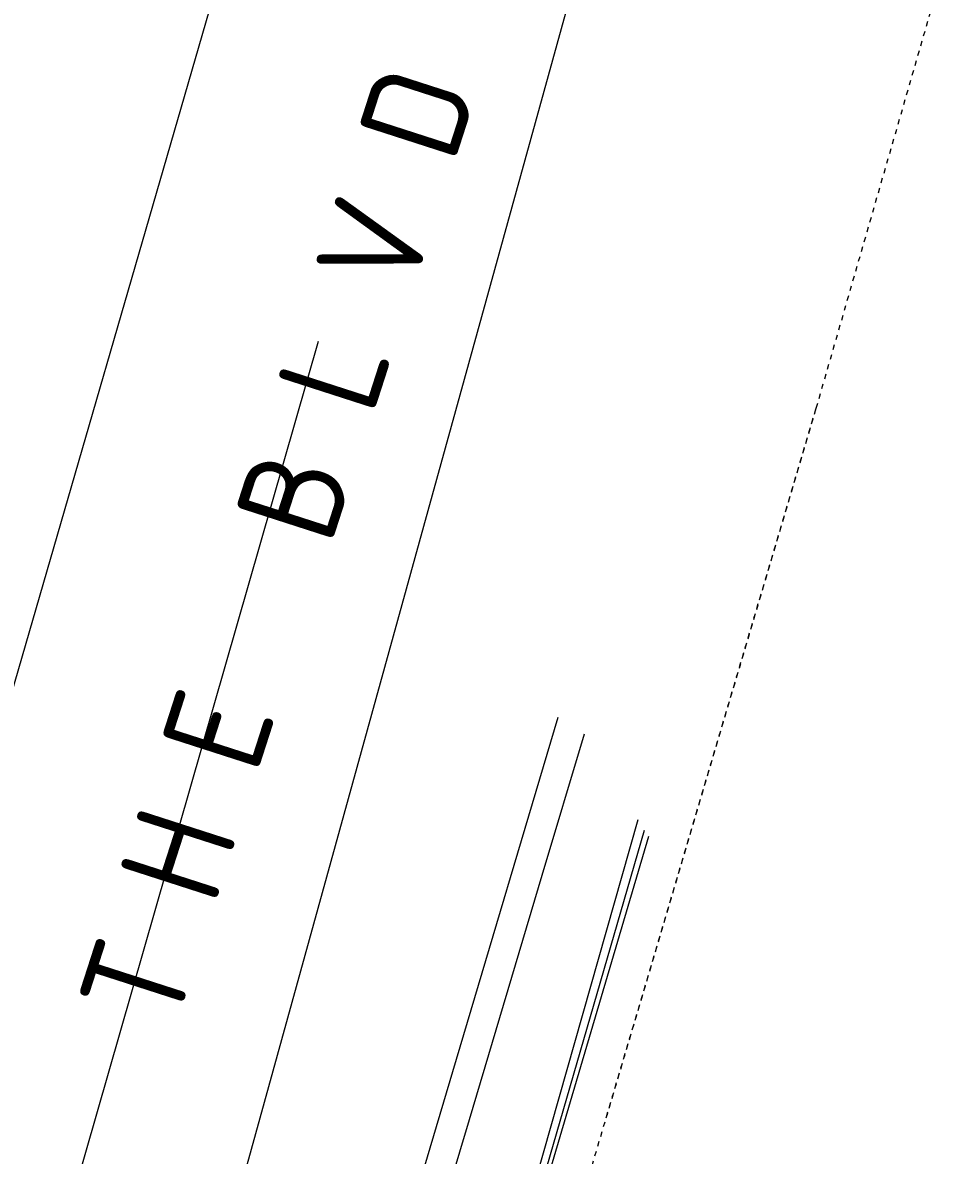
# Model space of a CAD drawing. Header units: metres. Extents: x 507649 to 508899, y 6966965 to 6967377.
# Drawn here: x 507936.91 to 507954.79, y 6967159.49 to 6967181.7 of the extents above; entities that cross this region are included whole.
import ezdxf

# ---------------------------------------------------------------- set-up
doc = ezdxf.new("R2010")
doc.units = ezdxf.units.M
doc.linetypes.add('AEC_Double Dash', pattern=[0.039, 0.015, -0.004, 0.006, -0.004, 0.006, -0.004])
for name, color, linetype, lineweight in [('A-FLOR', 252, 'Continuous', 5), ('C-PROP-LINE', 252, 'AEC_Double Dash', 5), ('C_UG_LINES', 252, 'EXISTING_COMMUNICATIONS', 0), ('D_UG_PIPES', 252, 'EXIST_SWD', 0), ('E_UG_LINES', 252, 'EXISTING_ELECTRICITY_UG', 0), ('HT_UG_LINES', 252, 'EXISTING_HIGH_VOLTAGE', 0), ('RW_UG_PIPES', 252, 'EXISTING_WAT_RECYCLED', 0), ('W_AG_PIPES_N', 252, 'EXISTING_WATER', 0)]:
    doc.layers.add(name, color=color, linetype=linetype, lineweight=lineweight)
doc.layers.add('C_TEXT_2.5', color=7, linetype='Continuous')
doc.layers.add('G-ANNO-TEXT', color=47, linetype='Continuous', lineweight=5, plot=False)
doc.styles.add('Arial_B', font='ISOCP.shx', dxfattribs={"height": 800})
doc.styles.get("Standard").update_dxf_attribs({"font": 'ARIALN.TTF'})
doc.linetypes.add('EXIST_SWD', pattern='A,5,-2.5,5,-2,["SWD",Standard,S=2.5,R=0,X=0,Y=-1.25],-8,5,-2.5,5,-2.5', length=37.5)
doc.linetypes.add('EXISTING_COMMUNICATIONS', pattern='A,2,-2,2,-2,2,-2,["COMS",Standard,S=2.5,R=0,X=0,Y=-1.25],-9.75,2,-2,2,-2', length=29.75)
doc.linetypes.add('EXISTING_ELECTRICITY_UG', pattern='A,2,-2,2,-2,2,-2,["E-UG",Standard,S=2.5,R=0,X=0,Y=-1.25],-9.15,2,-2,2,-2', length=29.15)
doc.linetypes.add('EXISTING_HIGH_VOLTAGE', pattern='A,2,-2,2,-2,2,-2,["HV",Standard,S=2.5,R=0,X=0,Y=-1.25],-5.9,2,-2,2,-2', length=25.9)
doc.linetypes.add('EXISTING_WAT_RECYCLED', pattern='A,2,-2,2,-2,2,-2,["R",Standard,S=2.5,R=0,X=0,Y=-1.25],-4.4,2,-2,2,-2', length=24.4)
doc.linetypes.add('EXISTING_WATER', pattern='A,2,-2,2,-2,2,-2,["W",Standard,S=2.5,R=0,X=0,Y=-1.25],-4.4,2,-2,2,-2', length=24.4)

# ---------------------------------------------------------------- blocks, each defined once
blk = doc.blocks.new('XE_SURVEY')
at = {"layer": 'C_UG_LINES', "flags": 128}
blk.add_lwpolyline([(507945.199, 6967152.394), (507949.106, 6967165.861)], dxfattribs=at)
at = {"layer": 'D_UG_PIPES', "flags": 128}
blk.add_lwpolyline([(507934.704, 6967147.582), (507942.71, 6967175.456)], dxfattribs=at)
at = {"layer": 'E_UG_LINES', "flags": 128}
blk.add_lwpolyline([(507948.978, 6967166.064), (507945.095, 6967152.413), (507945.039, 6967151.7), (507943.824, 6967145.879)], dxfattribs=at)
at = {"layer": 'HT_UG_LINES', "flags": 128}
blk.add_lwpolyline([(507949.181, 6967165.74), (507946.312, 6967156.016), (507945.746, 6967154.097), (507945.605, 6967153.618), (507944.842, 6967150.85), (507943.599, 6967145.492), (507943.035, 6967143.056), (507941.346, 6967137.577), (507941.081, 6967136.718), (507937.322, 6967130.53), (507932.237, 6967127.111), (507931.381, 6967126.617), (507926.957, 6967125.793), (507926.466, 6967125.813), (507922.037, 6967126.614), (507921.564, 6967126.743), (507919.014, 6967128.822), (507914.757, 6967133.603), (507913.492, 6967138.758), (507912.896, 6967141.186), (507912.786, 6967141.837), (507911.201, 6967151.549), (507911.113, 6967152.04), (507909.804, 6967157.032), (507909.388, 6967158.62), (507908.632, 6967159.963), (507907.16, 6967162.577), (507906.915, 6967163.013), (507906.789, 6967163.237), (507906.475, 6967163.794), (507906.161, 6967164.353), (507905.934, 6967164.756), (507905.689, 6967165.191), (507905.478, 6967165.565), (507905.272, 6967165.931), (507905.05, 6967166.326), (507904.742, 6967166.873), (507904.274, 6967167.704), (507903.481, 6967169.113), (507902.255, 6967171.291), (507901.028, 6967173.47), (507899.557, 6967176.084), (507896.411, 6967181.009), (507895.243, 6967182.821), (507894.41, 6967184.114), (507894.168, 6967184.491), (507893.619, 6967185.342), (507891.961, 6967187.916), (507891.181, 6967189.125), (507890.197, 6967190.653), (507889.1, 6967192.355), (507888.851, 6967192.742), (507888.63, 6967193.085), (507888.473, 6967193.329), (507888.215, 6967193.757), (507887.917, 6967194.249), (507887.576, 6967194.815), (507887.181, 6967195.469), (507877.488, 6967211.537), (507877.139, 6967212.116), (507876.915, 6967212.488), (507876.707, 6967212.832), (507876.592, 6967213.022)], dxfattribs=at)
at = {"layer": 'RW_UG_PIPES', "flags": 128}
blk.add_lwpolyline([(507947.406, 6967168.075), (507945.41, 6967161.365), (507943.485, 6967154.895), (507942.336, 6967149.775), (507941.199, 6967144.267), (507941.098, 6967143.778), (507940.997, 6967143.288), (507940.985, 6967143.116), (507940.985, 6967142.617), (507940.369, 6967134.137), (507939.574, 6967127.475), (507939.447, 6967126.483), (507939.521, 6967125.877), (507939.723, 6967125.38), (507944.226, 6967117.711), (507947.29, 6967112.552), (507950.354, 6967107.393), (507950.865, 6967106.533), (507951.065, 6967105.88), (507951.08, 6967104.581), (507950.999, 6967103.584), (507950.8, 6967100.991), (507951.983, 6967101.842)], dxfattribs=at)
at = {"layer": 'W_AG_PIPES_N', "flags": 128}
blk.add_lwpolyline([(507947.923, 6967167.75), (507947.094, 6967164.973), (507945.664, 6967160.182), (507944.092, 6967154.912), (507943.575, 6967153.18), (507942.996, 6967150.04), (507921.391, 6967156.325), (507918.521, 6967157.198), (507914.526, 6967160.193), (507914.258, 6967160.614), (507907.658, 6967171.23), (507897.891, 6967186.941), (507887.316, 6967203.95), (507879.3, 6967216.628), (507862.622, 6967243.351), (507843.574, 6967273.899), (507839.255, 6967280.883), (507842.144, 6967293.862), (507861.154, 6967305.647), (507861.476, 6967305.834)], dxfattribs=at)
blk = doc.blocks.new('25027_BNP_Skygate Play-Sheet - 000101 - SITE PLAN')
at = {"layer": 'A-FLOR'}
for p, q in [((-2400629.66, 3921720.5), (-2374387.51, 3892412.77)), ((-2383271.54, 3892412.77), (-2408363.73, 3919753.78))]:
    blk.add_line(p, q, dxfattribs=at)
at = {"layer": 'C-PROP-LINE'}
for p, q in [((-2398222.32, 3898643.1), (-2409969.1, 3911908.27)), ((-2407848.93, 3909504.85), (-2398224.43, 3898634.48)), ((-2398224.43, 3898634.48), (-2392639.2, 3892412.77))]:
    blk.add_line(p, q, dxfattribs=at)
at = {"layer": 'G-ANNO-TEXT', "lineweight": 13, "insert": (-2400391.86, 3917086.04), "char_height": 2000, "width": 23770.0344, "attachment_point": 1, "rotation": 310.132996, "style": 'Arial_B'}
blk.add_mtext('T H E   B L V D', dxfattribs=at)
blk = doc.blocks.new('XE_ARCH')
at = {"xscale": 0.001, "yscale": 0.001, "zscale": 0.001, "rotation": 121.996}
blk.add_blockref('25027_BNP_Skygate Play-Sheet - 000101 - SITE PLAN', (509988.126, 6971273.77), dxfattribs=at)

msp = doc.modelspace()

# ---------------------------------------------------------------- block references
at = {"layer": 'C_TEXT_2.5'}
msp.add_blockref('XE_SURVEY', (0, 0), dxfattribs=at)

# ---------------------------------------------------------------- next in the draw order: block references
msp.add_blockref('XE_ARCH', (0, 0), dxfattribs=at)

doc.saveas('drawing.dxf')
